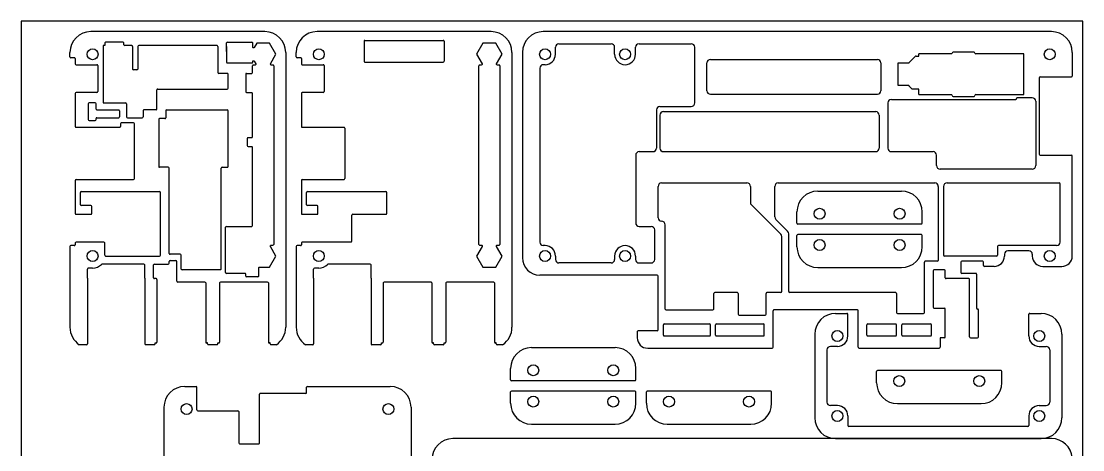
# Model space of a CAD drawing. Extents: x 0 to 305, y 0 to 305.
# Drawn here: x 0 to 305, y 181.8 to 305 of the extents above; entities that cross this region are included whole.
import ezdxf

# ---------------------------------------------------------------- set-up
doc = ezdxf.new("R2010")
doc.units = 0
doc.layers.get('0').update_dxf_attribs({"linetype": 'CONTINUOUS'})

msp = doc.modelspace()

# ---------------------------------------------------------------- linework, layer by layer
for p, q in [((305, 305), (0, 305)), ((0, 305), (0, 0)), ((305, 0), (305, 305)), ((70, 302), (20, 302)), ((135, 302), (85, 302)), ((296, 302), (150, 302)), ((76, 296), (76, 217)), ((141, 296), (141, 217)), ((144, 296), (144, 237)), ((193.5, 281.5), (193.5, 297.5)), ((15.5, 294.25), (15.5, 292.75)), ((80.5, 294.25), (80.5, 292.75)), ((66.46, 290.25), (66.46, 292.15)), ((72.54, 292.15), (72.54, 240.85)), ((131.46, 240.85), (131.46, 292.15)), ((137.54, 292.15), (137.54, 240.85)), ((149, 291.5), (149, 241.5)), ((15.5, 284.25), (15.5, 274.75)), ((66.46, 271.75), (66.46, 284.25)), ((80.5, 284.25), (80.5, 274.75)), ((249, 281.5), (249, 268.5)), ((59.46, 263.25), (59.46, 279.25)), ((182.5, 279.5), (182.5, 268.5)), ((183.5, 280.5), (192.5, 280.5)), ((183.5, 278), (183.5, 268.5)), ((246.5, 278), (246.5, 268.5)), ((66.46, 246.25), (66.46, 268.75)), ((176.54, 266.5), (176.54, 247)), ((184.5, 267.5), (245.5, 267.5)), ((263, 263.5), (263, 266.5)), ((302, 237.5), (302, 266.25)), ((15.5, 259.25), (15.5, 249.75)), ((80.5, 259.25), (80.5, 249.75)), ((183, 248.5), (183, 257.5)), ((184, 258.5), (208.5, 258.5)), ((209.5, 257.5), (209.5, 252.91)), ((216.5, 248.74), (216.5, 257.5)), ((217.5, 258.5), (262.5, 258.5)), ((266, 258.5), (298.25, 258.5)), ((298.5, 241.5), (298.5, 258.25)), ((228.88, 256.16), (252.88, 256.16)), ((222.88, 246.91), (222.88, 250.16)), ((258.88, 246.91), (258.88, 250.16)), ((184, 247.5), (184, 247.5)), ((258.63, 246.66), (223.13, 246.66)), ((222.88, 240.16), (222.88, 243.41)), ((258.63, 243.66), (223.13, 243.66)), ((258.88, 240.16), (258.88, 243.41)), ((14, 240.24), (14, 217)), ((79, 240.24), (79, 217)), ((169.5, 235.5), (154.5, 235.5)), ((259.5, 221.25), (259.5, 235.75)), ((263.25, 236), (259.75, 236)), ((182.75, 232), (149, 232)), ((228.88, 234.16), (252.88, 234.16)), ((274.25, 232.5), (270.25, 232.5)), ((274.5, 232.25), (274.5, 222.5)), ((19, 231.17), (19, 212.25)), ((35.5, 231.17), (35.5, 212.25)), ((39, 230.75), (39, 212.75)), ((52.75, 230), (44.96, 230)), ((53, 229.75), (53, 212.75)), ((57, 229.75), (57, 212.75)), ((70.75, 230), (57.25, 230)), ((71, 229.75), (71, 212.75)), ((84, 231.17), (84, 212.25)), ((100.5, 231.17), (100.5, 212.25)), ((104, 229.75), (104, 212.75)), ((117.75, 230), (104.25, 230)), ((118, 229.75), (118, 212.75)), ((122, 229.75), (122, 212.75)), ((135.75, 230), (122.25, 230)), ((136, 229.75), (136, 212.75)), ((183, 216.25), (183, 231.75)), ((272.25, 231), (265.75, 231)), ((272.5, 214.25), (272.5, 230.75)), ((199, 222.25), (199, 226.75)), ((205.75, 227), (199.25, 227)), ((206, 226.75), (206, 220.75)), ((214, 220.75), (214, 226.75)), ((218.25, 227), (214.25, 227)), ((251.25, 227), (220.75, 227)), ((251.5, 226.75), (251.5, 221.25)), ((185.25, 222), (198.75, 222)), ((206.25, 220.5), (213.75, 220.5)), ((216, 211.25), (216, 221.75)), ((240.25, 222), (216.25, 222)), ((234, 221), (237.25, 221)), ((237.5, 214.5), (237.5, 220.75)), ((240.5, 211.25), (240.5, 221.75)), ((251.75, 221), (259.25, 221)), ((289.5, 214.5), (289.5, 220.75)), ((289.75, 221), (293, 221)), ((184.5, 214.75), (184.5, 217.75)), ((184.75, 218), (197.75, 218)), ((198, 214.75), (198, 217.75)), ((199.5, 214.75), (199.5, 217.75)), ((199.75, 218), (213.25, 218)), ((213.5, 214.75), (213.5, 217.75)), ((243, 214.75), (243, 217.75)), ((243.25, 218), (251.25, 218)), ((251.5, 214.75), (251.5, 217.75)), ((253, 214.75), (253, 217.75)), ((253.25, 218), (261.25, 218)), ((261.5, 214.75), (261.5, 217.75)), ((182.75, 216), (177.25, 216)), ((184.75, 214.5), (197.75, 214.5)), ((199.75, 214.5), (213.25, 214.5)), ((228, 215), (228, 191)), ((243.25, 214.5), (251.25, 214.5)), ((253.25, 214.5), (261.25, 214.5)), ((299, 215), (299, 191)), ((18.75, 212), (16.68, 212)), ((38.25, 212), (35.75, 212)), ((56.25, 212), (53.75, 212)), ((73.32, 212), (71.75, 212)), ((83.75, 212), (81.68, 212)), ((103.25, 212), (100.75, 212)), ((121.25, 212), (118.75, 212)), ((138.32, 212), (136.75, 212)), ((146.61, 211.15), (170.61, 211.15)), ((231.5, 210.5), (231.5, 195.5)), ((234.5, 211.5), (232.5, 211.5)), ((240.75, 211), (263.75, 211)), ((292.5, 211.5), (294.5, 211.5)), ((295.5, 210.5), (295.5, 195.5)), ((140.61, 201.9), (140.61, 205.15)), ((176.61, 201.9), (176.61, 205.15)), ((281.51, 204.55), (246.01, 204.55)), ((176.36, 201.65), (140.86, 201.65)), ((245.76, 201.05), (245.76, 204.3)), ((281.76, 201.05), (281.76, 204.3)), ((47, 200), (50.25, 200)), ((50.5, 193.25), (50.5, 199.75)), ((82, 198.25), (82, 199.75)), ((82.25, 200), (106, 200)), ((140.61, 195.15), (140.61, 198.4)), ((176.36, 198.65), (140.86, 198.65)), ((176.61, 195.15), (176.61, 198.4)), ((179.61, 195.15), (179.61, 198.4)), ((215.36, 198.65), (179.86, 198.65)), ((215.61, 195.15), (215.61, 198.4)), ((81.75, 198), (68.75, 198)), ((41, 194), (41, 170)), ((50.75, 193), (62.25, 193)), ((112, 194), (112, 170)), ((234.5, 194.5), (232.5, 194.5)), ((251.76, 195.05), (275.76, 195.05)), ((292.5, 194.5), (294.5, 194.5)), ((146.61, 189.15), (170.61, 189.15)), ((185.61, 189.15), (209.61, 189.15)), ((237.5, 191.5), (237.5, 188.75)), ((289.5, 191.5), (289.5, 188.75)), ((289.25, 188.5), (237.75, 188.5)), ((296, 185), (124, 185)), ((234, 185), (237.5, 185)), ((237.5, 185), (293, 185))]:
    msp.add_line(p, q)
at = {"linetype": 'CONTINUOUS'}
for p, q in [((29.25, 299), (24.25, 299)), ((59.25, 299), (66.25, 299)), ((98.5, 299.25), (98.5, 293.5)), ((98.75, 299.5), (121.25, 299.5)), ((121.5, 299.25), (121.5, 293.5)), ((14, 294.75), (14, 296)), ((24, 298), (23.5, 298)), ((23.5, 298), (23.5, 295.5)), ((24, 298.75), (24, 298)), ((29.5, 298.25), (29.5, 298.75)), ((31.75, 298), (29.75, 298)), ((32, 297.75), (32, 291.25)), ((33.5, 297.75), (33.5, 291.25)), ((56.25, 298), (33.75, 298)), ((56.5, 297.75), (56.5, 290.25)), ((59, 296.25), (59, 298.75)), ((59, 297.75), (59, 293.25)), ((79, 294.75), (79, 296)), ((153.5, 295.5), (153.5, 297.5)), ((154.5, 298.5), (169.5, 298.5)), ((170.5, 295.5), (170.5, 297.5)), ((176.5, 295.5), (176.5, 297.5)), ((177.5, 298.5), (192.5, 298.5)), ((267.5, 295.85), (267.5, 295.85)), ((273.75, 296.1), (267.75, 296.1)), ((274, 295.85), (274, 295.85)), ((302, 296), (302, 289.25)), ((15.25, 294.5), (14.25, 294.5)), ((23.5, 295.5), (23.5, 281.75)), ((59.25, 293), (66.25, 293)), ((80.25, 294.5), (79.25, 294.5)), ((98.75, 293.25), (121.25, 293.25)), ((197, 285), (197, 293)), ((198, 294), (246, 294)), ((247, 293), (247, 285)), ((252, 286.5), (252, 293)), ((252, 293), (254.9, 293)), ((255.07, 293.07), (256.93, 294.93)), ((257.1, 295), (257.9, 295)), ((267.25, 295.6), (257.9, 295.6)), ((257.9, 295), (257.9, 295.6)), ((288.1, 295.6), (274.25, 295.6)), ((288.1, 283.9), (288.1, 295.6)), ((15.75, 292.5), (21.75, 292.5)), ((22, 292.25), (22, 284.75)), ((33.25, 291), (32.25, 291)), ((59.21, 290), (56.75, 290)), ((64.5, 289.75), (64.5, 284.75)), ((64.75, 290), (66.21, 290)), ((80.75, 292.5), (86.75, 292.5)), ((87, 292.25), (87, 284.75)), ((150.5, 292.5), (150, 292.5)), ((59.46, 285.75), (59.46, 289.75)), ((292.5, 288.75), (292.5, 266.75)), ((292.75, 289), (301.75, 289)), ((21.75, 284.5), (15.75, 284.5)), ((39, 279.75), (39, 285.25)), ((39.25, 285.5), (59.21, 285.5)), ((64.75, 284.5), (66.21, 284.5)), ((86.75, 284.5), (80.75, 284.5)), ((198, 284), (246, 284)), ((254.9, 286.5), (252, 286.5)), ((255.93, 285.57), (255.07, 286.43)), ((257.9, 285.5), (256.1, 285.5)), ((257.9, 283.9), (257.9, 285.5)), ((257.9, 283.9), (267.25, 283.9)), ((267.5, 283.65), (267.5, 283.65)), ((274, 283.65), (274, 283.65)), ((274.25, 283.9), (288.1, 283.9)), ((19.25, 281.25), (19.25, 276.75)), ((21.25, 281.5), (19.5, 281.5)), ((21.5, 279.75), (21.5, 281.25)), ((23.75, 281.5), (30, 281.5)), ((30.25, 281.25), (30.25, 277.5)), ((250, 282.5), (285.75, 282.5)), ((267.75, 283.4), (273.75, 283.4)), ((286, 282.75), (286, 282.75)), ((290.5, 283), (286.25, 283)), ((291.5, 282), (291.5, 263.5)), ((21.75, 279.5), (28, 279.5)), ((28.25, 279.25), (28.25, 277.5)), ((35, 279.25), (35, 277.5)), ((38.75, 279.5), (35.25, 279.5)), ((41.5, 279.25), (41.5, 277.25)), ((41.75, 279.5), (59.21, 279.5)), ((184.5, 279), (245.5, 279)), ((15.75, 274.5), (28.25, 274.5)), ((19.5, 276.5), (21.25, 276.5)), ((21.5, 276.75), (21.5, 277)), ((21.75, 277.25), (28, 277.25)), ((28.5, 275.5), (28.5, 274.75)), ((32.25, 275.75), (28.75, 275.75)), ((30.5, 277.25), (34.75, 277.25)), ((32.5, 259.75), (32.5, 275.5)), ((39.5, 276.75), (39.5, 263.25)), ((41.25, 277), (39.75, 277)), ((80.75, 274.5), (92.75, 274.5)), ((66.21, 271.5), (65.21, 271.5)), ((93, 274.25), (93, 259.75)), ((64.96, 271.25), (64.96, 269.25)), ((65.21, 269), (66.21, 269)), ((177.54, 267.5), (181.5, 267.5)), ((250, 267.5), (262, 267.5)), ((292.75, 266.5), (301.75, 266.5)), ((42.25, 263), (39.75, 263)), ((42.5, 238.25), (42.5, 262.75)), ((57.46, 233.75), (57.46, 262.75)), ((57.71, 263), (59.21, 263)), ((290.5, 262.5), (264, 262.5)), ((15.75, 259.5), (32.25, 259.5)), ((80.75, 259.5), (92.75, 259.5)), ((263.5, 257.5), (263.5, 236.25)), ((265, 257.5), (265, 237.75)), ((17, 252.25), (17, 255.75)), ((17.25, 256), (39.75, 256)), ((40, 237.75), (40, 255.75)), ((82, 252.25), (82, 255.75)), ((82.25, 256), (104.75, 256)), ((105, 249.75), (105, 255.75)), ((20, 252), (17.25, 252)), ((20.25, 249.75), (20.25, 251.75)), ((85, 252), (82.25, 252)), ((85.25, 249.75), (85.25, 251.75)), ((218.21, 243.79), (209.79, 252.21)), ((15.75, 249.5), (20, 249.5)), ((80.75, 249.5), (85, 249.5)), ((95, 241.75), (95, 249.25)), ((95.25, 249.5), (104.75, 249.5)), ((220.21, 244.62), (216.79, 248.04)), ((58.71, 232.75), (58.71, 245.75)), ((58.96, 246), (66.21, 246)), ((177.54, 246), (181, 246)), ((182, 236.5), (182, 245)), ((185, 222.25), (185, 246.5)), ((15.5, 241.25), (15.5, 240.74)), ((23.75, 241.5), (15.75, 241.5)), ((24, 237.75), (24, 241.25)), ((80.5, 241.25), (80.5, 240.74)), ((94.75, 241.5), (80.75, 241.5)), ((218.5, 227.25), (218.5, 243.09)), ((220.5, 227.25), (220.5, 243.91)), ((15.25, 240.49), (14.25, 240.49)), ((45.71, 238), (42.75, 238)), ((80.25, 240.49), (79.25, 240.49)), ((150.5, 240.5), (150, 240.5)), ((280.5, 240.25), (280.5, 237.75)), ((297.5, 240.5), (280.75, 240.5)), ((282.5, 238), (282.5, 237.5)), ((289.5, 239), (283.5, 239)), ((290.5, 238), (290.5, 237.5)), ((35.25, 235.17), (23.22, 235.17)), ((24.25, 237.5), (39.75, 237.5)), ((35.5, 231.17), (35.5, 234.92)), ((38, 231.25), (38, 234.92)), ((38.25, 235.17), (42.25, 235.17)), ((42.5, 235.42), (42.5, 235.92)), ((42.75, 236.17), (44.46, 236.17)), ((44.71, 230.25), (44.71, 235.92)), ((45.96, 233.75), (45.96, 237.75)), ((100.25, 235.17), (88.22, 235.17)), ((100.5, 231.17), (100.5, 234.92)), ((153.5, 237.5), (153.5, 236.5)), ((170.5, 237.5), (170.5, 236.5)), ((176.5, 237.5), (176.5, 236.5)), ((177.5, 235.5), (181, 235.5)), ((280.25, 237.5), (265.25, 237.5)), ((270, 235.75), (270, 232.75)), ((276.25, 236), (270.25, 236)), ((276.5, 234.75), (276.5, 235.75)), ((19, 231.17), (19, 233.75)), ((20.5, 234), (19.25, 234)), ((57.21, 233.5), (46.21, 233.5)), ((64.25, 232.5), (58.96, 232.5)), ((64.5, 231.75), (64.5, 232.25)), ((84, 231.17), (84, 233.75)), ((85.5, 234), (84.25, 234)), ((262, 233.25), (262, 222.75)), ((265.25, 233.5), (262.25, 233.5)), ((265.5, 231.25), (265.5, 233.25)), ((279.5, 234.5), (276.75, 234.5)), ((293.5, 234.5), (299, 234.5)), ((38.75, 231), (38.25, 231)), ((68, 231.5), (64.75, 231.5)), ((262.25, 222.5), (265.25, 222.5)), ((265.5, 214.25), (265.5, 222.25)), ((274.75, 222.25), (274.75, 222.25)), ((275, 214.25), (275, 222)), ((177, 215.75), (177, 214)), ((264, 213.75), (264, 211.25)), ((265.25, 214), (264.25, 214)), ((272.75, 214), (274.75, 214)), ((38.5, 212.25), (38.5, 212.5)), ((38.5, 212.5), (38.75, 212.5)), ((53.5, 212.5), (53.25, 212.5)), ((53.5, 212.25), (53.5, 212.5)), ((56.5, 212.25), (56.5, 212.5)), ((56.5, 212.5), (56.75, 212.5)), ((71.5, 212.5), (71.25, 212.5)), ((71.5, 212.25), (71.5, 212.5)), ((103.5, 212.25), (103.5, 212.5)), ((103.5, 212.5), (103.75, 212.5)), ((118.5, 212.5), (118.25, 212.5)), ((118.5, 212.25), (118.5, 212.5)), ((121.5, 212.25), (121.5, 212.5)), ((121.5, 212.5), (121.75, 212.5)), ((136.5, 212.5), (136.25, 212.5)), ((136.5, 212.25), (136.5, 212.5)), ((180, 211), (215.75, 211)), ((68.5, 183.75), (68.5, 197.75)), ((62.5, 192.75), (62.5, 183.75)), ((62.75, 183.5), (68.25, 183.5))]:
    msp.add_line(p, q, dxfattribs=at)
for points in [[(72.29, 292.4), (71.81, 292.4, -0.57735), (71.59, 292.78), (73.17, 295.5), (71.33, 298.68), (67.67, 298.68), (66.97, 297.46, -0.767327), (66.5, 297.59), (66.5, 298.75)], [(137.29, 292.4), (136.81, 292.4, -0.57735), (136.59, 292.78), (138.17, 295.5), (136.33, 298.68), (132.67, 298.68), (130.83, 295.5), (132.41, 292.78, -0.57735), (132.19, 292.4), (131.71, 292.4)], [(66.5, 293.25), (66.5, 293.41, -0.767327), (66.97, 293.54), (67.41, 292.78, -0.57735), (67.19, 292.4), (66.71, 292.4)], [(68.25, 231.75), (68.25, 234.07, -0.414214), (68.5, 234.33), (71.33, 234.33), (73.17, 237.5), (71.59, 240.23, -0.57735), (71.81, 240.6), (72.29, 240.6)], [(131.71, 240.6), (132.19, 240.6, -0.57735), (132.41, 240.23), (130.83, 237.5), (132.67, 234.33), (136.33, 234.33), (138.17, 237.5), (136.59, 240.23, -0.57735), (136.81, 240.6), (137.29, 240.6)]]:
    msp.add_lwpolyline(points, format="xyb", dxfattribs=at)
for centre in [(20.5, 295.5), (85.5, 295.5), (150.5, 295.5), (173.5, 295.5), (229.38, 249.66), (252.38, 249.66), (229.38, 240.66), (252.38, 240.66), (234.5, 214.5), (292.5, 214.5), (147.11, 204.65), (170.11, 204.65), (252.26, 201.55), (275.26, 201.55), (147.11, 195.65), (170.11, 195.65), (186.11, 195.65), (209.11, 195.65), (47.5, 193.5), (105.5, 193.5), (234.5, 191.5), (292.5, 191.5)]:
    msp.add_circle(centre, 1.57)
for centre in [(295.5, 295.5), (20.5, 237.5), (85.5, 237.5), (150.5, 237.5), (173.5, 237.5), (295.5, 237.5)]:
    msp.add_circle(centre, 1.57, dxfattribs=at)
for centre, radius, start, end in [((20, 296), 6, 90, 180), ((85, 296), 6, 90, 180), ((24.25, 298.75), 0.25, 90, 180), ((29.25, 298.75), 0.25, 0, 90), ((59.25, 298.75), 0.25, 90, 180), ((66.25, 298.75), 0.25, 0, 90), ((98.75, 299.25), 0.25, 90, 180), ((121.25, 299.25), 0.25, 0, 90), ((29.75, 298.25), 0.25, 180, 270), ((31.75, 297.75), 0.25, 0, 90), ((33.75, 297.75), 0.25, 90, 180), ((56.25, 297.75), 0.25, 0, 90), ((154.5, 297.5), 1, 90, 180), ((169.5, 297.5), 1, 0, 90), ((177.5, 297.5), 1, 90, 180), ((192.5, 297.5), 1, 0, 90), ((267.25, 295.85), 0.25, 270, 0), ((267.75, 295.85), 0.25, 90, 180), ((273.75, 295.85), 0.25, 0, 90), ((274.25, 295.85), 0.25, 180, 270), ((14.25, 294.75), 0.25, 180, 270), ((15.25, 294.25), 0.25, 0, 90), ((59.25, 293.25), 0.25, 180, 270), ((66.25, 293.25), 0.25, 270, 0), ((79.25, 294.75), 0.25, 180, 270), ((80.25, 294.25), 0.25, 0, 90), ((98.75, 293.5), 0.25, 180, 270), ((121.25, 293.5), 0.25, 270, 0), ((150.5, 295.5), 3, 270, 0), ((173.5, 295.5), 3, 180, 0), ((198, 293), 1, 90, 180), ((246, 293), 1, 0, 90), ((254.9, 293.25), 0.25, 270, 315), ((257.1, 294.75), 0.25, 90, 135), ((15.75, 292.75), 0.25, 180, 270), ((21.75, 292.25), 0.25, 0, 90), ((32.25, 291.25), 0.25, 180, 270), ((33.25, 291.25), 0.25, 270, 0), ((56.75, 290.25), 0.25, 180, 270), ((59.21, 289.75), 0.25, 0, 90), ((64.75, 289.75), 0.25, 90, 180), ((66.21, 290.25), 0.25, 270, 0), ((80.75, 292.75), 0.25, 180, 270), ((86.75, 292.25), 0.25, 0, 90), ((150, 291.5), 1, 90, 180), ((292.75, 288.75), 0.25, 90, 180), ((301.75, 289.25), 0.25, 270, 0), ((15.75, 284.25), 0.25, 90, 180), ((21.75, 284.75), 0.25, 270, 0), ((39.25, 285.25), 0.25, 90, 180), ((59.21, 285.75), 0.25, 270, 0), ((64.75, 284.75), 0.25, 180, 270), ((66.21, 284.25), 0.25, 0, 90), ((80.75, 284.25), 0.25, 90, 180), ((86.75, 284.75), 0.25, 270, 0), ((198, 285), 1, 180, 270), ((246, 285), 1, 270, 0), ((254.9, 286.25), 0.25, 45, 90), ((256.1, 285.75), 0.25, 225, 270), ((267.25, 283.65), 0.25, 0, 90), ((267.75, 283.65), 0.25, 180, 270), ((273.75, 283.65), 0.25, 270, 0), ((274.25, 283.65), 0.25, 90, 180), ((19.5, 281.25), 0.25, 90, 180), ((21.25, 281.25), 0.25, 0, 90), ((23.75, 281.75), 0.25, 180, 270), ((30, 281.25), 0.25, 0, 90), ((192.5, 281.5), 1, 270, 0), ((250, 281.5), 1, 90, 180), ((285.75, 282.75), 0.25, 270, 0), ((286.25, 282.75), 0.25, 90, 180), ((290.5, 282), 1, 0, 90), ((21.75, 279.75), 0.25, 180, 270), ((28, 279.25), 0.25, 0, 90), ((35.25, 279.25), 0.25, 90, 180), ((38.75, 279.75), 0.25, 270, 0), ((41.75, 279.25), 0.25, 90, 180), ((59.21, 279.25), 0.25, 0, 90), ((183.5, 279.5), 1, 90, 180), ((184.5, 278), 1, 90, 180), ((245.5, 278), 1, 0, 90), ((15.75, 274.75), 0.25, 180, 270), ((19.5, 276.75), 0.25, 180, 270), ((21.25, 276.75), 0.25, 270, 0), ((21.75, 277), 0.25, 90, 180), ((28, 277.5), 0.25, 270, 0), ((28.25, 274.75), 0.25, 270, 0), ((28.75, 275.5), 0.25, 90, 180), ((30.5, 277.5), 0.25, 180, 270), ((32.25, 275.5), 0.25, 0, 90), ((34.75, 277.5), 0.25, 270, 0), ((39.75, 276.75), 0.25, 90, 180), ((41.25, 277.25), 0.25, 270, 0), ((80.75, 274.75), 0.25, 180, 270), ((92.75, 274.25), 0.25, 0, 90), ((65.21, 271.25), 0.25, 90, 180), ((66.21, 271.75), 0.25, 270, 0), ((65.21, 269.25), 0.25, 180, 270), ((66.21, 268.75), 0.25, 0, 90), ((181.5, 268.5), 1, 270, 0), ((250, 268.5), 1, 180, 270), ((262, 266.5), 1, 0, 90), ((292.75, 266.75), 0.25, 180, 270), ((301.75, 266.25), 0.25, 0, 90), ((39.75, 263.25), 0.25, 180, 270), ((42.25, 262.75), 0.25, 0, 90), ((57.71, 262.75), 0.25, 90, 180), ((59.21, 263.25), 0.25, 270, 0), ((264, 263.5), 1, 180, 270), ((290.5, 263.5), 1, 270, 0), ((15.75, 259.25), 0.25, 90, 180), ((32.25, 259.75), 0.25, 270, 0), ((80.75, 259.25), 0.25, 90, 180), ((92.75, 259.75), 0.25, 270, 0), ((262.5, 257.5), 1, 0, 90), ((266, 257.5), 1, 90, 180), ((17.25, 255.75), 0.25, 90, 180), ((39.75, 255.75), 0.25, 0, 90), ((82.25, 255.75), 0.25, 90, 180), ((104.75, 255.75), 0.25, 0, 90), ((17.25, 252.25), 0.25, 180, 270), ((20, 251.75), 0.25, 0, 90), ((82.25, 252.25), 0.25, 180, 270), ((85, 251.75), 0.25, 0, 90), ((210.5, 252.91), 1, 180, 225), ((15.75, 249.75), 0.25, 180, 270), ((20, 249.75), 0.25, 270, 0), ((80.75, 249.75), 0.25, 180, 270), ((85, 249.75), 0.25, 270, 0), ((95.25, 249.25), 0.25, 90, 180), ((104.75, 249.75), 0.25, 270, 0), ((184, 246.5), 1, 0, 90), ((217.5, 248.74), 1, 180, 225), ((58.96, 245.75), 0.25, 90, 180), ((66.21, 246.25), 0.25, 270, 0), ((177.54, 247), 1, 180, 270), ((181, 245), 1, 0, 90), ((219.5, 243.91), 1, 0, 45), ((15.75, 241.25), 0.25, 90, 180), ((23.75, 241.25), 0.25, 0, 90), ((80.75, 241.25), 0.25, 90, 180), ((94.75, 241.75), 0.25, 270, 0), ((150, 241.5), 1, 180, 270), ((217.5, 243.09), 1, 0, 45), ((297.5, 241.5), 1, 270, 0), ((14.25, 240.24), 0.25, 90, 180), ((15.25, 240.74), 0.25, 270, 0), ((42.75, 238.25), 0.25, 180, 270), ((45.71, 237.75), 0.25, 0, 90), ((79.25, 240.24), 0.25, 90, 180), ((80.25, 240.74), 0.25, 270, 0), ((150.5, 237.5), 3, 0, 90), ((173.5, 237.5), 3, 0, 180), ((280.75, 240.25), 0.25, 90, 180), ((283.5, 238), 1, 90, 180), ((289.5, 238), 1, 0, 90), ((20.5, 237.5), 3.5, 270, 316.5737), ((23.22, 234.92), 0.25, 90, 136.5737), ((24.25, 237.75), 0.25, 180, 270), ((35.25, 234.92), 0.25, 0, 90), ((38.25, 234.92), 0.25, 90, 180), ((39.75, 237.75), 0.25, 270, 0), ((42.25, 235.42), 0.25, 270, 0), ((42.75, 235.92), 0.25, 90, 180), ((44.46, 235.92), 0.25, 0, 90), ((85.5, 237.5), 3.5, 270, 316.5737), ((88.22, 234.92), 0.25, 90, 136.5737), ((100.25, 234.92), 0.25, 0, 90), ((154.5, 236.5), 1, 180, 270), ((169.5, 236.5), 1, 270, 0), ((177.5, 236.5), 1, 180, 270), ((181, 236.5), 1, 270, 0), ((263.25, 236.25), 0.25, 270, 0), ((265.25, 237.75), 0.25, 180, 270), ((270.25, 235.75), 0.25, 90, 180), ((276.25, 235.75), 0.25, 0, 90), ((279.5, 237.5), 3, 270, 0), ((280.25, 237.75), 0.25, 270, 0), ((293.5, 237.5), 3, 180, 270), ((299, 237.5), 3, 270, 0), ((19.25, 233.75), 0.25, 90, 180), ((46.21, 233.75), 0.25, 180, 270), ((57.21, 233.75), 0.25, 270, 0), ((58.96, 232.75), 0.25, 180, 270), ((64.25, 232.25), 0.25, 0, 90), ((84.25, 233.75), 0.25, 90, 180), ((262.25, 233.25), 0.25, 90, 180), ((265.25, 233.25), 0.25, 0, 90), ((270.25, 232.75), 0.25, 180, 270), ((276.75, 234.75), 0.25, 180, 270), ((38.25, 231.25), 0.25, 180, 270), ((38.75, 230.75), 0.25, 0, 90), ((44.96, 230.25), 0.25, 180, 270), ((64.75, 231.75), 0.25, 180, 270), ((68, 231.75), 0.25, 270, 0), ((265.75, 231.25), 0.25, 180, 270), ((218.25, 227.25), 0.25, 270, 0), ((220.75, 227.25), 0.25, 180, 270), ((262.25, 222.75), 0.25, 180, 270), ((265.25, 222.25), 0.25, 0, 90), ((274.75, 222.5), 0.25, 180, 270), ((274.75, 222), 0.25, 0, 90), ((177.25, 215.75), 0.25, 90, 180), ((180, 214), 3, 180, 270), ((264.25, 213.75), 0.25, 90, 180), ((265.25, 214.25), 0.25, 270, 0), ((272.75, 214.25), 0.25, 180, 270), ((274.75, 214.25), 0.25, 270, 0), ((38.25, 212.25), 0.25, 270, 0), ((38.75, 212.75), 0.25, 270, 0), ((53.25, 212.75), 0.25, 180, 270), ((53.75, 212.25), 0.25, 180, 270), ((56.25, 212.25), 0.25, 270, 0), ((56.75, 212.75), 0.25, 270, 0), ((71.25, 212.75), 0.25, 180, 270), ((71.75, 212.25), 0.25, 180, 270), ((103.25, 212.25), 0.25, 270, 0), ((103.75, 212.75), 0.25, 270, 0), ((118.25, 212.75), 0.25, 180, 270), ((118.75, 212.25), 0.25, 180, 270), ((121.25, 212.25), 0.25, 270, 0), ((121.75, 212.75), 0.25, 270, 0), ((136.25, 212.75), 0.25, 180, 270), ((136.75, 212.25), 0.25, 180, 270), ((215.75, 211.25), 0.25, 270, 0), ((263.75, 211.25), 0.25, 270, 0), ((62.25, 192.75), 0.25, 0, 90), ((62.75, 183.75), 0.25, 180, 270), ((68.25, 183.75), 0.25, 270, 0), ((296, 179), 6, 4.9885, 90)]:
    msp.add_arc(centre, radius, start, end, dxfattribs=at)
for centre, radius, start, end in [((70, 296), 6, 0, 90), ((135, 296), 6, 0, 90), ((150, 296), 6, 90, 180), ((296, 296), 6, 0, 90), ((66.71, 292.15), 0.25, 90, 180), ((72.29, 292.15), 0.25, 0, 90), ((131.71, 292.15), 0.25, 90, 180), ((137.29, 292.15), 0.25, 0, 90), ((184.5, 268.5), 1, 180, 270), ((245.5, 268.5), 1, 270, 0), ((177.54, 266.5), 1, 90, 180), ((184, 257.5), 1, 90, 180), ((208.5, 257.5), 1, 0, 90), ((217.5, 257.5), 1, 90, 180), ((298.25, 258.25), 0.25, 0, 90), ((228.88, 250.16), 6, 90, 180), ((252.88, 250.16), 6, 0, 90), ((184, 248.5), 1, 180, 270), ((223.13, 246.91), 0.25, 180, 270), ((258.63, 246.91), 0.25, 270, 0), ((223.13, 243.41), 0.25, 90, 180), ((258.63, 243.41), 0.25, 0, 90), ((72.29, 240.85), 0.25, 270, 0), ((131.71, 240.85), 0.25, 180, 270), ((137.29, 240.85), 0.25, 270, 0), ((228.88, 240.16), 6, 180, 270), ((252.88, 240.16), 6, 270, 0), ((149, 237), 5, 180, 270), ((259.75, 235.75), 0.25, 90, 180), ((182.75, 231.75), 0.25, 0, 90), ((274.25, 232.25), 0.25, 0, 90), ((52.75, 229.75), 0.25, 0, 90), ((57.25, 229.75), 0.25, 90, 180), ((70.75, 229.75), 0.25, 0, 90), ((104.25, 229.75), 0.25, 90, 180), ((117.75, 229.75), 0.25, 0, 90), ((122.25, 229.75), 0.25, 90, 180), ((135.75, 229.75), 0.25, 0, 90), ((272.25, 230.75), 0.25, 0, 90), ((199.25, 226.75), 0.25, 90, 180), ((205.75, 226.75), 0.25, 0, 90), ((214.25, 226.75), 0.25, 90, 180), ((251.25, 226.75), 0.25, 0, 90), ((185.25, 222.25), 0.25, 180, 270), ((198.75, 222.25), 0.25, 270, 0), ((206.25, 220.75), 0.25, 180, 270), ((213.75, 220.75), 0.25, 270, 0), ((216.25, 221.75), 0.25, 90, 180), ((234, 215), 6, 90, 180), ((237.25, 220.75), 0.25, 0, 90), ((240.25, 221.75), 0.25, 0, 90), ((251.75, 221.25), 0.25, 180, 270), ((259.25, 221.25), 0.25, 270, 0), ((289.75, 220.75), 0.25, 90, 180), ((293, 215), 6, 0, 90), ((20, 217), 6, 180, 236.4427), ((70, 217), 6, 303.5573, 0), ((85, 217), 6, 180, 236.4427), ((135, 217), 6, 303.5573, 0), ((184.75, 217.75), 0.25, 90, 180), ((197.75, 217.75), 0.25, 0, 90), ((199.75, 217.75), 0.25, 90, 180), ((213.25, 217.75), 0.25, 0, 90), ((243.25, 217.75), 0.25, 90, 180), ((251.25, 217.75), 0.25, 0, 90), ((253.25, 217.75), 0.25, 90, 180), ((261.25, 217.75), 0.25, 0, 90), ((182.75, 216.25), 0.25, 270, 0), ((184.75, 214.75), 0.25, 180, 270), ((197.75, 214.75), 0.25, 270, 0), ((199.75, 214.75), 0.25, 180, 270), ((213.25, 214.75), 0.25, 270, 0), ((234.5, 214.5), 3, 270, 0), ((243.25, 214.75), 0.25, 180, 270), ((251.25, 214.75), 0.25, 270, 0), ((253.25, 214.75), 0.25, 180, 270), ((261.25, 214.75), 0.25, 270, 0), ((292.5, 214.5), 3, 180, 270), ((18.75, 212.25), 0.25, 270, 0), ((35.75, 212.25), 0.25, 180, 270), ((83.75, 212.25), 0.25, 270, 0), ((100.75, 212.25), 0.25, 180, 270), ((146.61, 205.15), 6, 90, 180), ((170.61, 205.15), 6, 0, 90), ((232.5, 210.5), 1, 90, 180), ((240.75, 211.25), 0.25, 180, 270), ((294.5, 210.5), 1, 0, 90), ((246.01, 204.3), 0.25, 90, 180), ((281.51, 204.3), 0.25, 0, 90), ((140.86, 201.9), 0.25, 180, 270), ((176.36, 201.9), 0.25, 270, 0), ((47, 194), 6, 90, 180), ((50.25, 199.75), 0.25, 0, 90), ((82.25, 199.75), 0.25, 90, 180), ((106, 194), 6, 0, 90), ((140.86, 198.4), 0.25, 90, 180), ((176.36, 198.4), 0.25, 0, 90), ((179.86, 198.4), 0.25, 90, 180), ((215.36, 198.4), 0.25, 0, 90), ((251.76, 201.05), 6, 180, 270), ((275.76, 201.05), 6, 270, 0), ((68.75, 197.75), 0.25, 90, 180), ((81.75, 198.25), 0.25, 270, 0), ((232.5, 195.5), 1, 180, 270), ((294.5, 195.5), 1, 270, 0), ((50.75, 193.25), 0.25, 180, 270), ((146.61, 195.15), 6, 180, 270), ((170.61, 195.15), 6, 270, 0), ((185.61, 195.15), 6, 180, 270), ((209.61, 195.15), 6, 270, 0), ((234.5, 191.5), 3, 0, 90), ((292.5, 191.5), 3, 90, 180), ((234, 191), 6, 180, 270), ((293, 191), 6, 270, 0), ((237.75, 188.75), 0.25, 180, 270), ((289.25, 188.75), 0.25, 270, 0), ((124, 179), 6, 90, 180)]:
    msp.add_arc(centre, radius, start, end)

doc.saveas('drawing.dxf')
